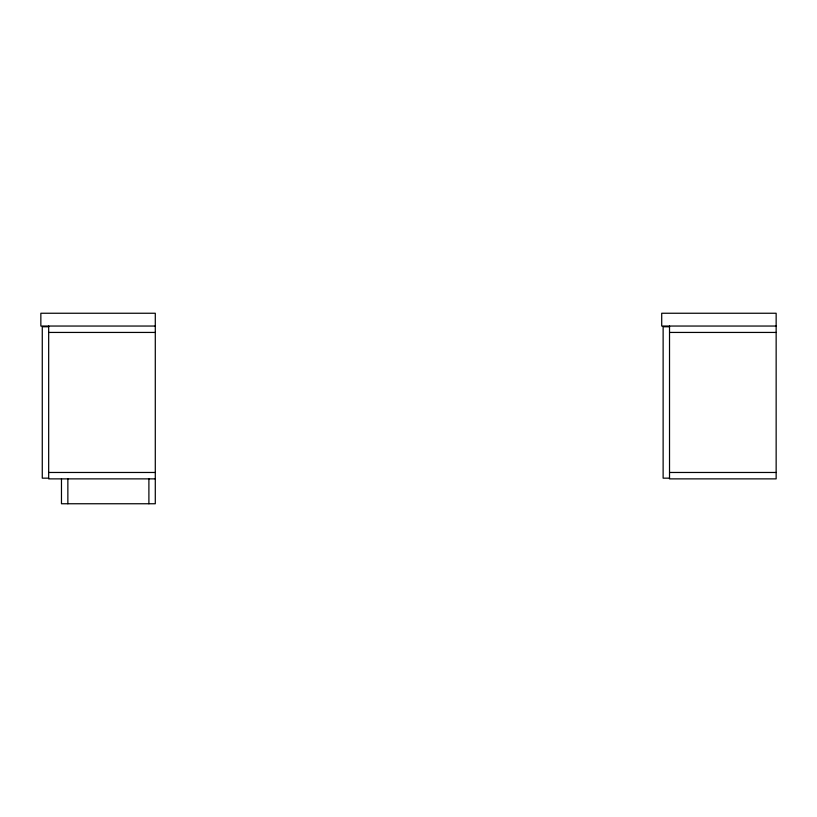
<?xml version="1.0" encoding="UTF-8"?>
<svg xmlns="http://www.w3.org/2000/svg" width="817" height="817" viewBox="0 0 817 817"><rect width="100%" height="100%" fill="white"/><g stroke="black" fill="none" stroke-linecap="round" stroke-linejoin="round"><path stroke-width="1.23" d="M155.291 326.044L40.85 326.044L40.85 313.248L155.291 313.248L155.291 503.752L61.469 503.752L61.469 478.874M776.15 326.044L661.709 326.044L661.709 313.248L776.15 313.248L776.15 478.874L669.521 478.874L669.521 326.044M48.673 326.759L42.27 326.759L42.27 478.159L48.673 478.159M669.521 326.759L663.128 326.759L663.128 478.159L669.521 478.159M48.673 332.437L155.291 332.437M669.521 332.437L776.15 332.437M48.673 472.471L155.291 472.471M669.521 472.471L776.15 472.471M155.291 478.874L48.673 478.874L48.673 326.044M148.898 478.874L148.898 503.752M67.862 478.874L67.862 503.752"/></g></svg>
